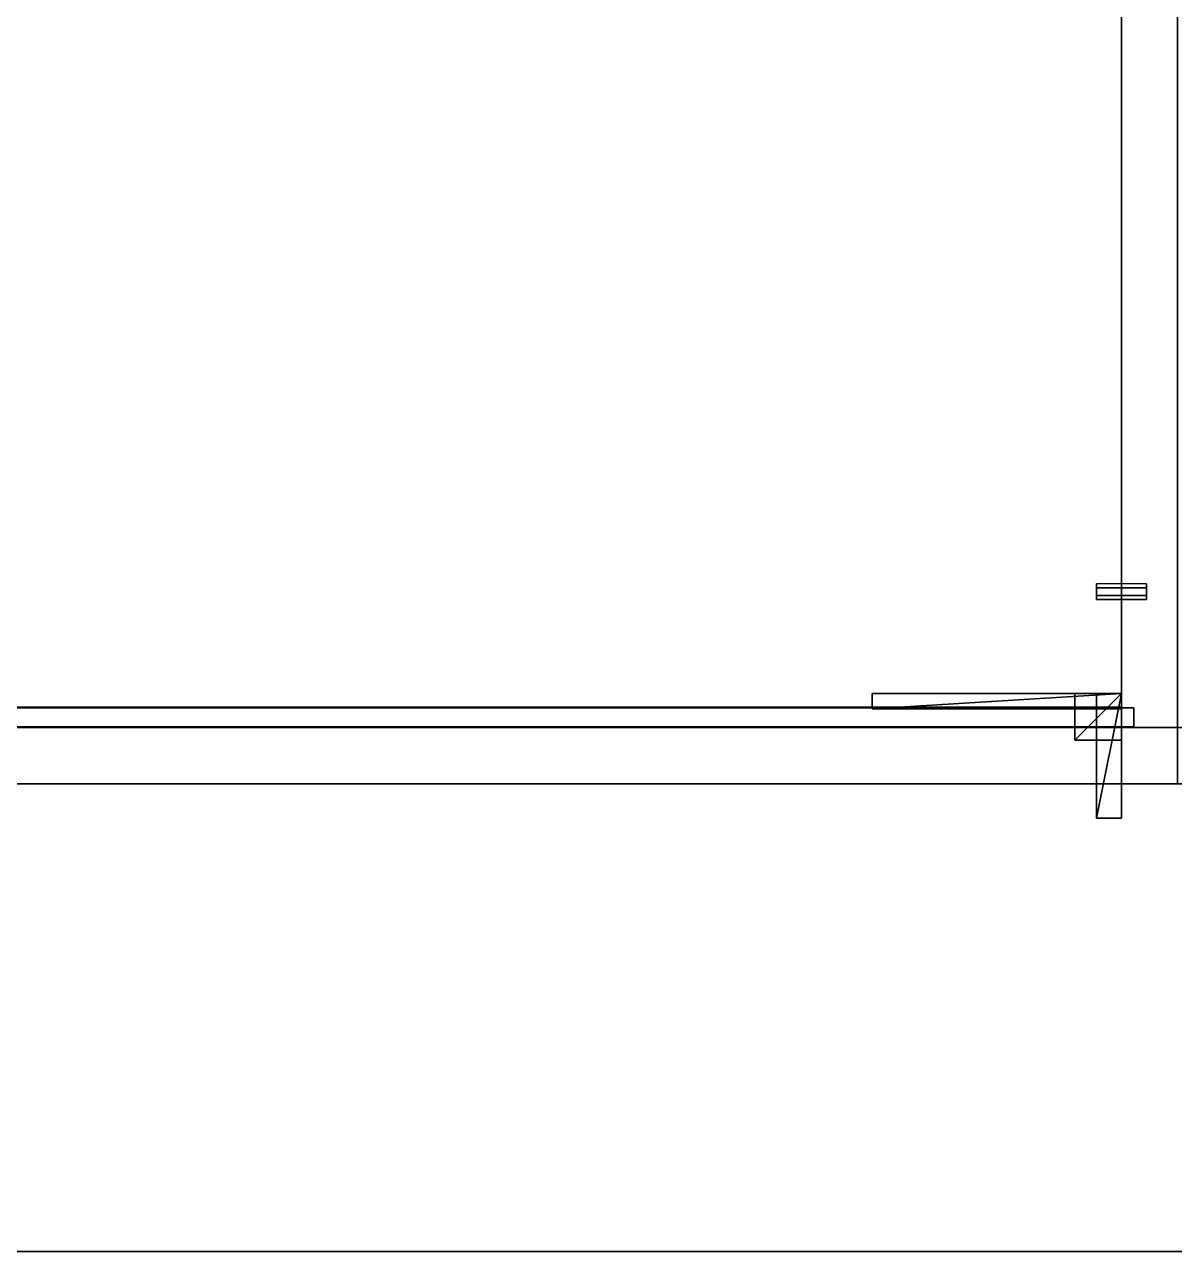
# Model space of a CAD drawing. Extents: x 0 to 4068, y -150 to 4325.
# Drawn here: x 1751 to 2120, y -150 to 243.5 of the extents above; entities that cross this region are included whole.
import ezdxf

# ---------------------------------------------------------------- set-up
doc = ezdxf.new("R2010")
doc.units = 0
for name, color, linetype in [('LAYER0', 7, 'CONTINUOUS'), ('LAYER152', 7, 'CONTINUOUS'), ('LAYER153', 7, 'CONTINUOUS'), ('LAYER154', 7, 'CONTINUOUS'), ('LAYER155', 7, 'CONTINUOUS'), ('LAYER156', 7, 'CONTINUOUS'), ('LAYER158', 2, 'CONTINUOUS'), ('LAYER159', 7, 'CONTINUOUS'), ('LAYER160', 253, 'CONTINUOUS'), ('LAYER161', 253, 'CONTINUOUS'), ('LAYER162', 253, 'CONTINUOUS'), ('LAYER163', 253, 'CONTINUOUS'), ('LAYER164', 253, 'CONTINUOUS'), ('LAYER165', 253, 'CONTINUOUS'), ('LAYER182', 7, 'CONTINUOUS'), ('LAYER184', 254, 'CONTINUOUS'), ('LAYER309', 7, 'CONTINUOUS'), ('LAYER310', 2, 'CONTINUOUS'), ('LAYER311', 7, 'CONTINUOUS'), ('LAYER312', 253, 'CONTINUOUS'), ('LAYER313', 253, 'CONTINUOUS'), ('LAYER314', 253, 'CONTINUOUS'), ('LAYER315', 253, 'CONTINUOUS'), ('LAYER316', 253, 'CONTINUOUS'), ('LAYER317', 253, 'CONTINUOUS'), ('LAYER318', 7, 'CONTINUOUS'), ('LAYER320', 7, 'CONTINUOUS'), ('LAYER322', 7, 'CONTINUOUS'), ('LAYER339', 7, 'CONTINUOUS'), ('LAYER341', 254, 'CONTINUOUS'), ('LAYER354', 45, 'CONTINUOUS'), ('LAYER356', 45, 'CONTINUOUS'), ('LAYER360', 45, 'CONTINUOUS'), ('LAYER4', 7, 'CONTINUOUS')]:
    doc.layers.add(name, color=color, linetype=linetype)

msp = doc.modelspace()

# ---------------------------------------------------------------- linework, layer by layer
at = {"layer": 'LAYER0', "invisible_edges": 1}
for points in [[(4068, 4325, -5), (0, -150, -5), (0, 4325, -5), (4068, 4325, -5)], [(0, -150, -5), (4068, 4325, -5), (4068, -150, -5), (0, -150, -5)], [(4068, -150), (0, 4325), (0, -150), (4068, -150)], [(0, 4325), (4068, -150), (4068, 4325), (0, 4325)], [(4068, -150), (0, -150, -5), (4068, -150, -5), (4068, -150)], [(0, -150, -5), (4068, -150), (0, -150), (0, -150, -5)]]:
    msp.add_3dface(points, dxfattribs=at)
at = {"layer": 'LAYER152', "invisible_edges": 1}
for points in [[(1197, 18, 2221), (2103, 0, 2221), (1197, 0, 2221), (1197, 18, 2221)], [(2103, 0, 2221), (1197, 18, 2221), (2103, 18, 2221), (2103, 0, 2221)], [(2103, 18, 2341), (1197, 0, 2341), (2103, 0, 2341), (2103, 18, 2341)], [(1197, 0, 2341), (2103, 18, 2341), (1197, 18, 2341), (1197, 0, 2341)], [(1197, 18, 2221), (2103, 18, 2341), (2103, 18, 2221), (1197, 18, 2221)], [(2103, 18, 2341), (1197, 18, 2221), (1197, 18, 2341), (2103, 18, 2341)], [(2103, 18, 2341), (2103, 0, 2221), (2103, 18, 2221), (2103, 18, 2341)], [(2103, 0, 2221), (2103, 18, 2341), (2103, 0, 2341), (2103, 0, 2221)], [(1197, 0, 2341), (2103, 0, 2221), (2103, 0, 2341), (1197, 0, 2341)], [(2103, 0, 2221), (1197, 0, 2341), (1197, 0, 2221), (2103, 0, 2221)]]:
    msp.add_3dface(points, dxfattribs=at)
at = {"layer": 'LAYER153', "invisible_edges": 1}
for points in [[(2103, 0, 2359), (1197, 400, 2359), (1197, 0, 2359), (2103, 0, 2359)], [(1197, 400, 2359), (2103, 0, 2359), (2103, 400, 2359), (1197, 400, 2359)], [(2103, 400, 2341), (1197, 0, 2341), (1197, 400, 2341), (2103, 400, 2341)], [(1197, 0, 2341), (2103, 400, 2341), (2103, 0, 2341), (1197, 0, 2341)], [(2103, 0, 2359), (2103, 400, 2341), (2103, 400, 2359), (2103, 0, 2359)], [(2103, 400, 2341), (2103, 0, 2359), (2103, 0, 2341), (2103, 400, 2341)], [(1197, 0, 2341), (2103, 0, 2359), (1197, 0, 2359), (1197, 0, 2341)], [(2103, 0, 2359), (1197, 0, 2341), (2103, 0, 2341), (2103, 0, 2359)]]:
    msp.add_3dface(points, dxfattribs=at)
at = {"layer": 'LAYER154', "invisible_edges": 1}
for points in [[(1197, 0, 1701), (2103, 400, 1701), (2103, 0, 1701), (1197, 0, 1701)], [(2103, 400, 1701), (1197, 0, 1701), (1197, 400, 1701), (2103, 400, 1701)], [(1197, 400, 1719), (2103, 0, 1719), (2103, 400, 1719), (1197, 400, 1719)], [(2103, 0, 1719), (1197, 400, 1719), (1197, 0, 1719), (2103, 0, 1719)], [(2103, 0, 1719), (2103, 400, 1701), (2103, 400, 1719), (2103, 0, 1719)], [(2103, 400, 1701), (2103, 0, 1719), (2103, 0, 1701), (2103, 400, 1701)], [(2103, 0, 1719), (1197, 0, 1701), (2103, 0, 1701), (2103, 0, 1719)], [(1197, 0, 1701), (2103, 0, 1719), (1197, 0, 1719), (1197, 0, 1701)]]:
    msp.add_3dface(points, dxfattribs=at)
at = {"layer": 'LAYER155', "invisible_edges": 1}
for points in [[(2107, 24.3, 2345), (1193, 18.3, 2345), (2107, 18.3, 2345), (2107, 24.3, 2345)], [(1193, 18.3, 2345), (2107, 24.3, 2345), (1193, 24.3, 2345), (1193, 18.3, 2345)], [(1193, 24.3, 1715), (2107, 18.3, 1715), (1193, 18.3, 1715), (1193, 24.3, 1715)], [(2107, 18.3, 1715), (1193, 24.3, 1715), (2107, 24.3, 1715), (2107, 18.3, 1715)], [(2107, 24.3, 2345), (1193, 24.3, 1715), (1193, 24.3, 2345), (2107, 24.3, 2345)], [(1193, 24.3, 1715), (2107, 24.3, 2345), (2107, 24.3, 1715), (1193, 24.3, 1715)], [(2107, 18.3, 1715), (2107, 24.3, 2345), (2107, 18.3, 2345), (2107, 18.3, 1715)], [(2107, 24.3, 2345), (2107, 18.3, 1715), (2107, 24.3, 1715), (2107, 24.3, 2345)], [(2107, 18.3, 1715), (1193, 18.3, 2345), (1193, 18.3, 1715), (2107, 18.3, 1715)], [(1193, 18.3, 2345), (2107, 18.3, 1715), (2107, 18.3, 2345), (1193, 18.3, 2345)]]:
    msp.add_3dface(points, dxfattribs=at)
at = {"layer": 'LAYER156', "invisible_edges": 1}
for points in [[(2103, 0, 2360), (2103, 400, 1700), (2103, 0, 1700), (2103, 0, 2360)], [(2103, 400, 1700), (2103, 0, 2360), (2103, 400, 2360), (2103, 400, 1700)], [(2121, 0, 1700), (2103, 400, 1700), (2121, 400, 1700), (2121, 0, 1700)], [(2103, 400, 1700), (2121, 0, 1700), (2103, 0, 1700), (2103, 400, 1700)], [(2103, 0, 2360), (2121, 400, 2360), (2103, 400, 2360), (2103, 0, 2360)], [(2121, 400, 2360), (2103, 0, 2360), (2121, 0, 2360), (2121, 400, 2360)], [(2121, 0, 1700), (2103, 0, 2360), (2103, 0, 1700), (2121, 0, 1700)], [(2103, 0, 2360), (2121, 0, 1700), (2121, 0, 2360), (2103, 0, 2360)]]:
    msp.add_3dface(points, dxfattribs=at)
at = {"layer": 'LAYER158'}
for points in [[(2023, 29, 2295), (2023, 24, 2295), (2023, 29, 2318), (2023, 29, 2295)], [(2023, 29, 2318), (2023, 24, 2295), (2023, 24, 2318), (2023, 29, 2318)], [(2023, 29, 2318), (2023, 24, 2318), (2103, 29, 2318), (2023, 29, 2318)], [(2103, 29, 2318), (2023, 24, 2318), (2103, 24, 2318), (2103, 29, 2318)], [(2023, 29, 2318), (2103, 29, 2318), (2023, 29, 2295), (2023, 29, 2318)], [(2023, 29, 2295), (2103, 29, 2318), (2103, 29, 2295), (2023, 29, 2295)], [(2023, 29, 2295), (2103, 29, 2295), (2023, 24, 2295), (2023, 29, 2295)], [(2023, 24, 2295), (2103, 29, 2295), (2103, 24, 2295), (2023, 24, 2295)], [(2103, 29, 2318), (2103, 24, 2318), (2103, 29, 2295), (2103, 29, 2318)], [(2103, 29, 2295), (2103, 24, 2318), (2103, 24, 2295), (2103, 29, 2295)], [(2023, 24, 2295), (2103, 24, 2295), (2023, 24, 2318), (2023, 24, 2295)], [(2023, 24, 2318), (2103, 24, 2295), (2103, 24, 2318), (2023, 24, 2318)]]:
    msp.add_3dface(points, dxfattribs=at)
at = {"layer": 'LAYER159', "invisible_edges": 1}
for points in [[(2103, 29, 2295), (2023, 29, 2318), (2103, 29, 2318), (2103, 29, 2295)], [(2023, 29, 2318), (2103, 29, 2295), (2023, 29, 2295), (2023, 29, 2318)], [(2103, 24, 2318), (2023, 29, 2318), (2023, 24, 2318), (2103, 24, 2318)], [(2023, 29, 2318), (2103, 24, 2318), (2103, 29, 2318), (2023, 29, 2318)], [(2023, 24, 2295), (2023, 29, 2318), (2023, 29, 2295), (2023, 24, 2295)], [(2023, 29, 2318), (2023, 24, 2295), (2023, 24, 2318), (2023, 29, 2318)], [(2103, 29, 2295), (2023, 24, 2295), (2023, 29, 2295), (2103, 29, 2295)], [(2023, 24, 2295), (2103, 29, 2295), (2103, 24, 2295), (2023, 24, 2295)], [(2103, 24, 2318), (2103, 29, 2295), (2103, 29, 2318), (2103, 24, 2318)], [(2103, 29, 2295), (2103, 24, 2318), (2103, 24, 2295), (2103, 29, 2295)], [(2023, 24, 2295), (2103, 24, 2318), (2023, 24, 2318), (2023, 24, 2295)], [(2103, 24, 2318), (2023, 24, 2295), (2103, 24, 2295), (2103, 24, 2318)]]:
    msp.add_3dface(points, dxfattribs=at)
at = {"layer": 'LAYER160'}
for points in [[(2088, 29, 2303), (2088, 14, 2303), (2088, 29, 2318), (2088, 29, 2303)], [(2088, 29, 2318), (2088, 14, 2303), (2088, 14, 2318), (2088, 29, 2318)], [(2088, 29, 2318), (2088, 14, 2318), (2103, 29, 2318), (2088, 29, 2318)], [(2103, 29, 2318), (2088, 14, 2318), (2103, 14, 2318), (2103, 29, 2318)], [(2088, 29, 2318), (2103, 29, 2318), (2088, 29, 2303), (2088, 29, 2318)], [(2088, 29, 2303), (2103, 29, 2318), (2103, 29, 2303), (2088, 29, 2303)], [(2088, 29, 2303), (2103, 29, 2303), (2088, 14, 2303), (2088, 29, 2303)], [(2088, 14, 2303), (2103, 29, 2303), (2103, 14, 2303), (2088, 14, 2303)], [(2103, 29, 2318), (2103, 14, 2318), (2103, 29, 2303), (2103, 29, 2318)], [(2103, 29, 2303), (2103, 14, 2318), (2103, 14, 2303), (2103, 29, 2303)], [(2088, 14, 2303), (2103, 14, 2303), (2088, 14, 2318), (2088, 14, 2303)], [(2088, 14, 2318), (2103, 14, 2303), (2103, 14, 2318), (2088, 14, 2318)]]:
    msp.add_3dface(points, dxfattribs=at)
at = {"layer": 'LAYER161'}
for points in [[(2088, 29, 2303), (2088, 14, 2303), (2088, 29, 2318), (2088, 29, 2303)], [(2088, 29, 2318), (2088, 14, 2303), (2088, 14, 2318), (2088, 29, 2318)], [(2088, 29, 2318), (2088, 14, 2318), (2103, 29, 2318), (2088, 29, 2318)], [(2103, 29, 2318), (2088, 14, 2318), (2103, 14, 2318), (2103, 29, 2318)], [(2088, 29, 2318), (2103, 29, 2318), (2088, 29, 2303), (2088, 29, 2318)], [(2088, 29, 2303), (2103, 29, 2318), (2103, 29, 2303), (2088, 29, 2303)], [(2088, 29, 2303), (2103, 29, 2303), (2088, 14, 2303), (2088, 29, 2303)], [(2088, 14, 2303), (2103, 29, 2303), (2103, 14, 2303), (2088, 14, 2303)], [(2103, 29, 2318), (2103, 14, 2318), (2103, 29, 2303), (2103, 29, 2318)], [(2103, 29, 2303), (2103, 14, 2318), (2103, 14, 2303), (2103, 29, 2303)], [(2088, 14, 2303), (2103, 14, 2303), (2088, 14, 2318), (2088, 14, 2303)], [(2088, 14, 2318), (2103, 14, 2303), (2103, 14, 2318), (2088, 14, 2318)]]:
    msp.add_3dface(points, dxfattribs=at)
at = {"layer": 'LAYER162'}
for points in [[(2088, 29, 2303), (2088, 14, 2303), (2088, 29, 2318), (2088, 29, 2303)], [(2088, 29, 2318), (2088, 14, 2303), (2088, 14, 2318), (2088, 29, 2318)], [(2088, 29, 2318), (2088, 14, 2318), (2103, 29, 2318), (2088, 29, 2318)], [(2103, 29, 2318), (2088, 14, 2318), (2103, 14, 2318), (2103, 29, 2318)], [(2088, 29, 2318), (2103, 29, 2318), (2088, 29, 2303), (2088, 29, 2318)], [(2088, 29, 2303), (2103, 29, 2318), (2103, 29, 2303), (2088, 29, 2303)], [(2088, 29, 2303), (2103, 29, 2303), (2088, 14, 2303), (2088, 29, 2303)], [(2088, 14, 2303), (2103, 29, 2303), (2103, 14, 2303), (2088, 14, 2303)], [(2103, 29, 2318), (2103, 14, 2318), (2103, 29, 2303), (2103, 29, 2318)], [(2103, 29, 2303), (2103, 14, 2318), (2103, 14, 2303), (2103, 29, 2303)], [(2088, 14, 2303), (2103, 14, 2303), (2088, 14, 2318), (2088, 14, 2303)], [(2088, 14, 2318), (2103, 14, 2303), (2103, 14, 2318), (2088, 14, 2318)]]:
    msp.add_3dface(points, dxfattribs=at)
at = {"layer": 'LAYER163'}
for points in [[(2088, 29, 2303), (2088, 14, 2303), (2088, 29, 2318), (2088, 29, 2303)], [(2088, 29, 2318), (2088, 14, 2303), (2088, 14, 2318), (2088, 29, 2318)], [(2088, 29, 2318), (2088, 14, 2318), (2103, 29, 2318), (2088, 29, 2318)], [(2103, 29, 2318), (2088, 14, 2318), (2103, 14, 2318), (2103, 29, 2318)], [(2088, 29, 2318), (2103, 29, 2318), (2088, 29, 2303), (2088, 29, 2318)], [(2088, 29, 2303), (2103, 29, 2318), (2103, 29, 2303), (2088, 29, 2303)], [(2088, 29, 2303), (2103, 29, 2303), (2088, 14, 2303), (2088, 29, 2303)], [(2088, 14, 2303), (2103, 29, 2303), (2103, 14, 2303), (2088, 14, 2303)], [(2103, 29, 2318), (2103, 14, 2318), (2103, 29, 2303), (2103, 29, 2318)], [(2103, 29, 2303), (2103, 14, 2318), (2103, 14, 2303), (2103, 29, 2303)], [(2088, 14, 2303), (2103, 14, 2303), (2088, 14, 2318), (2088, 14, 2303)], [(2088, 14, 2318), (2103, 14, 2303), (2103, 14, 2318), (2088, 14, 2318)]]:
    msp.add_3dface(points, dxfattribs=at)
at = {"layer": 'LAYER164'}
for points in [[(2095, 29, 2310), (2095, -11, 2310), (2095, 29, 2318), (2095, 29, 2310)], [(2095, 29, 2318), (2095, -11, 2310), (2095, -11, 2318), (2095, 29, 2318)], [(2095, 29, 2318), (2095, -11, 2318), (2103, 29, 2318), (2095, 29, 2318)], [(2103, 29, 2318), (2095, -11, 2318), (2103, -11, 2318), (2103, 29, 2318)], [(2095, 29, 2318), (2103, 29, 2318), (2095, 29, 2310), (2095, 29, 2318)], [(2095, 29, 2310), (2103, 29, 2318), (2103, 29, 2310), (2095, 29, 2310)], [(2095, 29, 2310), (2103, 29, 2310), (2095, -11, 2310), (2095, 29, 2310)], [(2095, -11, 2310), (2103, 29, 2310), (2103, -11, 2310), (2095, -11, 2310)], [(2103, 29, 2318), (2103, -11, 2318), (2103, 29, 2310), (2103, 29, 2318)], [(2103, 29, 2310), (2103, -11, 2318), (2103, -11, 2310), (2103, 29, 2310)], [(2095, -11, 2310), (2103, -11, 2310), (2095, -11, 2318), (2095, -11, 2310)], [(2095, -11, 2318), (2103, -11, 2310), (2103, -11, 2318), (2095, -11, 2318)]]:
    msp.add_3dface(points, dxfattribs=at)
at = {"layer": 'LAYER165'}
for points in [[(2023, 29, 2302), (2023, 24, 2302), (2023, 29, 2318), (2023, 29, 2302)], [(2023, 29, 2318), (2023, 24, 2302), (2023, 24, 2318), (2023, 29, 2318)], [(2023, 29, 2318), (2023, 24, 2318), (2103, 29, 2318), (2023, 29, 2318)], [(2103, 29, 2318), (2023, 24, 2318), (2103, 24, 2318), (2103, 29, 2318)], [(2023, 29, 2318), (2103, 29, 2318), (2023, 29, 2302), (2023, 29, 2318)], [(2023, 29, 2302), (2103, 29, 2318), (2103, 29, 2302), (2023, 29, 2302)], [(2023, 29, 2302), (2103, 29, 2302), (2023, 24, 2302), (2023, 29, 2302)], [(2023, 24, 2302), (2103, 29, 2302), (2103, 24, 2302), (2023, 24, 2302)], [(2103, 29, 2318), (2103, 24, 2318), (2103, 29, 2302), (2103, 29, 2318)], [(2103, 29, 2302), (2103, 24, 2318), (2103, 24, 2302), (2103, 29, 2302)], [(2023, 24, 2302), (2103, 24, 2302), (2023, 24, 2318), (2023, 24, 2302)], [(2023, 24, 2318), (2103, 24, 2302), (2103, 24, 2318), (2023, 24, 2318)]]:
    msp.add_3dface(points, dxfattribs=at)
at = {"layer": 'LAYER182', "invisible_edges": 1}
for points in [[(1197, 24.6, 2021), (2103, 380, 2021), (2103, 24.6, 2021), (1197, 24.6, 2021)], [(2103, 380, 2021), (1197, 24.6, 2021), (1197, 380, 2021), (2103, 380, 2021)], [(1197, 380, 2039), (2103, 24.6, 2039), (2103, 380, 2039), (1197, 380, 2039)], [(2103, 24.6, 2039), (1197, 380, 2039), (1197, 24.6, 2039), (2103, 24.6, 2039)], [(2103, 24.6, 2039), (2103, 380, 2021), (2103, 380, 2039), (2103, 24.6, 2039)], [(2103, 380, 2021), (2103, 24.6, 2039), (2103, 24.6, 2021), (2103, 380, 2021)], [(2103, 24.6, 2039), (1197, 24.6, 2021), (2103, 24.6, 2021), (2103, 24.6, 2039)], [(1197, 24.6, 2021), (2103, 24.6, 2039), (1197, 24.6, 2039), (1197, 24.6, 2021)]]:
    msp.add_3dface(points, dxfattribs=at)
at = {"layer": 'LAYER184'}
for points in [[(2095, 64.1, 2018.5), (2095, 59.1, 2018.5), (2095, 60.35, 2020.665), (2095, 62.85, 2020.665)], [(2095, 64.1, 2018.5), (2095, 62.85, 2016.335), (2095, 60.35, 2016.335), (2095, 59.1, 2018.5)], [(2102.95, 58.6, 2018.5), (2102.95, 64.6, 2018.5), (2102.95, 63.1, 2021.098), (2102.95, 60.1, 2021.098)], [(2102.95, 58.6, 2018.5), (2102.95, 64.6, 2018.5), (2102.95, 63.1, 2015.902), (2102.95, 60.1, 2015.902)], [(2103.05, 58.6, 2018.5), (2103.05, 64.6, 2018.5), (2103.05, 63.1, 2021.098), (2103.05, 60.1, 2021.098)], [(2103.05, 58.6, 2018.5), (2103.05, 64.6, 2018.5), (2103.05, 63.1, 2015.902), (2103.05, 60.1, 2015.902)], [(2111, 64.1, 2018.5), (2111, 59.1, 2018.5), (2111, 60.35, 2020.665), (2111, 62.85, 2020.665)], [(2111, 64.1, 2018.5), (2111, 62.85, 2016.335), (2111, 60.35, 2016.335), (2111, 59.1, 2018.5)]]:
    msp.add_3dface(points, dxfattribs=at)
at = {"layer": 'LAYER309', "invisible_edges": 1}
for points in [[(1197, 0, 151), (2103, 400, 151), (2103, 0, 151), (1197, 0, 151)], [(2103, 400, 151), (1197, 0, 151), (1197, 400, 151), (2103, 400, 151)], [(1197, 400, 169), (2103, 0, 169), (2103, 400, 169), (1197, 400, 169)], [(2103, 0, 169), (1197, 400, 169), (1197, 0, 169), (2103, 0, 169)], [(2103, 0, 169), (2103, 400, 151), (2103, 400, 169), (2103, 0, 169)], [(2103, 400, 151), (2103, 0, 169), (2103, 0, 151), (2103, 400, 151)], [(2103, 0, 169), (1197, 0, 151), (2103, 0, 151), (2103, 0, 169)], [(1197, 0, 151), (2103, 0, 169), (1197, 0, 169), (1197, 0, 151)]]:
    msp.add_3dface(points, dxfattribs=at)
at = {"layer": 'LAYER310'}
for points in [[(2023, 29, 811), (2023, 24, 811), (2023, 29, 834), (2023, 29, 811)], [(2023, 29, 834), (2023, 24, 811), (2023, 24, 834), (2023, 29, 834)], [(2023, 29, 834), (2023, 24, 834), (2103, 29, 834), (2023, 29, 834)], [(2103, 29, 834), (2023, 24, 834), (2103, 24, 834), (2103, 29, 834)], [(2023, 29, 834), (2103, 29, 834), (2023, 29, 811), (2023, 29, 834)], [(2023, 29, 811), (2103, 29, 834), (2103, 29, 811), (2023, 29, 811)], [(2023, 29, 811), (2103, 29, 811), (2023, 24, 811), (2023, 29, 811)], [(2023, 24, 811), (2103, 29, 811), (2103, 24, 811), (2023, 24, 811)], [(2103, 29, 834), (2103, 24, 834), (2103, 29, 811), (2103, 29, 834)], [(2103, 29, 811), (2103, 24, 834), (2103, 24, 811), (2103, 29, 811)], [(2023, 24, 811), (2103, 24, 811), (2023, 24, 834), (2023, 24, 811)], [(2023, 24, 834), (2103, 24, 811), (2103, 24, 834), (2023, 24, 834)]]:
    msp.add_3dface(points, dxfattribs=at)
at = {"layer": 'LAYER311', "invisible_edges": 1}
for points in [[(2103, 29, 811), (2023, 29, 834), (2103, 29, 834), (2103, 29, 811)], [(2023, 29, 834), (2103, 29, 811), (2023, 29, 811), (2023, 29, 834)], [(2103, 24, 834), (2023, 29, 834), (2023, 24, 834), (2103, 24, 834)], [(2023, 29, 834), (2103, 24, 834), (2103, 29, 834), (2023, 29, 834)], [(2023, 24, 811), (2023, 29, 834), (2023, 29, 811), (2023, 24, 811)], [(2023, 29, 834), (2023, 24, 811), (2023, 24, 834), (2023, 29, 834)], [(2103, 29, 811), (2023, 24, 811), (2023, 29, 811), (2103, 29, 811)], [(2023, 24, 811), (2103, 29, 811), (2103, 24, 811), (2023, 24, 811)], [(2103, 24, 834), (2103, 29, 811), (2103, 29, 834), (2103, 24, 834)], [(2103, 29, 811), (2103, 24, 834), (2103, 24, 811), (2103, 29, 811)], [(2023, 24, 811), (2103, 24, 834), (2023, 24, 834), (2023, 24, 811)], [(2103, 24, 834), (2023, 24, 811), (2103, 24, 811), (2103, 24, 834)]]:
    msp.add_3dface(points, dxfattribs=at)
at = {"layer": 'LAYER312'}
for points in [[(2088, 29, 819), (2088, 14, 819), (2088, 29, 834), (2088, 29, 819)], [(2088, 29, 834), (2088, 14, 819), (2088, 14, 834), (2088, 29, 834)], [(2088, 29, 834), (2088, 14, 834), (2103, 29, 834), (2088, 29, 834)], [(2103, 29, 834), (2088, 14, 834), (2103, 14, 834), (2103, 29, 834)], [(2088, 29, 834), (2103, 29, 834), (2088, 29, 819), (2088, 29, 834)], [(2088, 29, 819), (2103, 29, 834), (2103, 29, 819), (2088, 29, 819)], [(2088, 29, 819), (2103, 29, 819), (2088, 14, 819), (2088, 29, 819)], [(2088, 14, 819), (2103, 29, 819), (2103, 14, 819), (2088, 14, 819)], [(2103, 29, 834), (2103, 14, 834), (2103, 29, 819), (2103, 29, 834)], [(2103, 29, 819), (2103, 14, 834), (2103, 14, 819), (2103, 29, 819)], [(2088, 14, 819), (2103, 14, 819), (2088, 14, 834), (2088, 14, 819)], [(2088, 14, 834), (2103, 14, 819), (2103, 14, 834), (2088, 14, 834)]]:
    msp.add_3dface(points, dxfattribs=at)
at = {"layer": 'LAYER313'}
for points in [[(2088, 29, 819), (2088, 14, 819), (2088, 29, 834), (2088, 29, 819)], [(2088, 29, 834), (2088, 14, 819), (2088, 14, 834), (2088, 29, 834)], [(2088, 29, 834), (2088, 14, 834), (2103, 29, 834), (2088, 29, 834)], [(2103, 29, 834), (2088, 14, 834), (2103, 14, 834), (2103, 29, 834)], [(2088, 29, 834), (2103, 29, 834), (2088, 29, 819), (2088, 29, 834)], [(2088, 29, 819), (2103, 29, 834), (2103, 29, 819), (2088, 29, 819)], [(2088, 29, 819), (2103, 29, 819), (2088, 14, 819), (2088, 29, 819)], [(2088, 14, 819), (2103, 29, 819), (2103, 14, 819), (2088, 14, 819)], [(2103, 29, 834), (2103, 14, 834), (2103, 29, 819), (2103, 29, 834)], [(2103, 29, 819), (2103, 14, 834), (2103, 14, 819), (2103, 29, 819)], [(2088, 14, 819), (2103, 14, 819), (2088, 14, 834), (2088, 14, 819)], [(2088, 14, 834), (2103, 14, 819), (2103, 14, 834), (2088, 14, 834)]]:
    msp.add_3dface(points, dxfattribs=at)
at = {"layer": 'LAYER314'}
for points in [[(2088, 29, 819), (2088, 14, 819), (2088, 29, 834), (2088, 29, 819)], [(2088, 29, 834), (2088, 14, 819), (2088, 14, 834), (2088, 29, 834)], [(2088, 29, 834), (2088, 14, 834), (2103, 29, 834), (2088, 29, 834)], [(2103, 29, 834), (2088, 14, 834), (2103, 14, 834), (2103, 29, 834)], [(2088, 29, 834), (2103, 29, 834), (2088, 29, 819), (2088, 29, 834)], [(2088, 29, 819), (2103, 29, 834), (2103, 29, 819), (2088, 29, 819)], [(2088, 29, 819), (2103, 29, 819), (2088, 14, 819), (2088, 29, 819)], [(2088, 14, 819), (2103, 29, 819), (2103, 14, 819), (2088, 14, 819)], [(2103, 29, 834), (2103, 14, 834), (2103, 29, 819), (2103, 29, 834)], [(2103, 29, 819), (2103, 14, 834), (2103, 14, 819), (2103, 29, 819)], [(2088, 14, 819), (2103, 14, 819), (2088, 14, 834), (2088, 14, 819)], [(2088, 14, 834), (2103, 14, 819), (2103, 14, 834), (2088, 14, 834)]]:
    msp.add_3dface(points, dxfattribs=at)
at = {"layer": 'LAYER315'}
for points in [[(2088, 29, 819), (2088, 14, 819), (2088, 29, 834), (2088, 29, 819)], [(2088, 29, 834), (2088, 14, 819), (2088, 14, 834), (2088, 29, 834)], [(2088, 29, 834), (2088, 14, 834), (2103, 29, 834), (2088, 29, 834)], [(2103, 29, 834), (2088, 14, 834), (2103, 14, 834), (2103, 29, 834)], [(2088, 29, 834), (2103, 29, 834), (2088, 29, 819), (2088, 29, 834)], [(2088, 29, 819), (2103, 29, 834), (2103, 29, 819), (2088, 29, 819)], [(2088, 29, 819), (2103, 29, 819), (2088, 14, 819), (2088, 29, 819)], [(2088, 14, 819), (2103, 29, 819), (2103, 14, 819), (2088, 14, 819)], [(2103, 29, 834), (2103, 14, 834), (2103, 29, 819), (2103, 29, 834)], [(2103, 29, 819), (2103, 14, 834), (2103, 14, 819), (2103, 29, 819)], [(2088, 14, 819), (2103, 14, 819), (2088, 14, 834), (2088, 14, 819)], [(2088, 14, 834), (2103, 14, 819), (2103, 14, 834), (2088, 14, 834)]]:
    msp.add_3dface(points, dxfattribs=at)
at = {"layer": 'LAYER316'}
for points in [[(2095, 29, 826), (2095, -11, 826), (2095, 29, 834), (2095, 29, 826)], [(2095, 29, 834), (2095, -11, 826), (2095, -11, 834), (2095, 29, 834)], [(2095, 29, 834), (2095, -11, 834), (2103, 29, 834), (2095, 29, 834)], [(2103, 29, 834), (2095, -11, 834), (2103, -11, 834), (2103, 29, 834)], [(2095, 29, 834), (2103, 29, 834), (2095, 29, 826), (2095, 29, 834)], [(2095, 29, 826), (2103, 29, 834), (2103, 29, 826), (2095, 29, 826)], [(2095, 29, 826), (2103, 29, 826), (2095, -11, 826), (2095, 29, 826)], [(2095, -11, 826), (2103, 29, 826), (2103, -11, 826), (2095, -11, 826)], [(2103, 29, 834), (2103, -11, 834), (2103, 29, 826), (2103, 29, 834)], [(2103, 29, 826), (2103, -11, 834), (2103, -11, 826), (2103, 29, 826)], [(2095, -11, 826), (2103, -11, 826), (2095, -11, 834), (2095, -11, 826)], [(2095, -11, 834), (2103, -11, 826), (2103, -11, 834), (2095, -11, 834)]]:
    msp.add_3dface(points, dxfattribs=at)
at = {"layer": 'LAYER317'}
for points in [[(2023, 29, 818), (2023, 24, 818), (2023, 29, 834), (2023, 29, 818)], [(2023, 29, 834), (2023, 24, 818), (2023, 24, 834), (2023, 29, 834)], [(2023, 29, 834), (2023, 24, 834), (2103, 29, 834), (2023, 29, 834)], [(2103, 29, 834), (2023, 24, 834), (2103, 24, 834), (2103, 29, 834)], [(2023, 29, 834), (2103, 29, 834), (2023, 29, 818), (2023, 29, 834)], [(2023, 29, 818), (2103, 29, 834), (2103, 29, 818), (2023, 29, 818)], [(2023, 29, 818), (2103, 29, 818), (2023, 24, 818), (2023, 29, 818)], [(2023, 24, 818), (2103, 29, 818), (2103, 24, 818), (2023, 24, 818)], [(2103, 29, 834), (2103, 24, 834), (2103, 29, 818), (2103, 29, 834)], [(2103, 29, 818), (2103, 24, 834), (2103, 24, 818), (2103, 29, 818)], [(2023, 24, 818), (2103, 24, 818), (2023, 24, 834), (2023, 24, 818)], [(2023, 24, 834), (2103, 24, 818), (2103, 24, 834), (2023, 24, 834)]]:
    msp.add_3dface(points, dxfattribs=at)
at = {"layer": 'LAYER318', "invisible_edges": 1}
for points in [[(2103, 0, 875), (2103, 400, 150), (2103, 0, 150), (2103, 0, 875)], [(2103, 400, 150), (2103, 0, 875), (2103, 400, 875), (2103, 400, 150)], [(2121, 0, 150), (2103, 400, 150), (2121, 400, 150), (2121, 0, 150)], [(2103, 400, 150), (2121, 0, 150), (2103, 0, 150), (2103, 400, 150)], [(2103, 0, 875), (2121, 400, 875), (2103, 400, 875), (2103, 0, 875)], [(2121, 400, 875), (2103, 0, 875), (2121, 0, 875), (2121, 400, 875)], [(2121, 0, 150), (2103, 0, 875), (2103, 0, 150), (2121, 0, 150)], [(2103, 0, 875), (2121, 0, 150), (2121, 0, 875), (2103, 0, 875)]]:
    msp.add_3dface(points, dxfattribs=at)
at = {"layer": 'LAYER320', "invisible_edges": 1}
for points in [[(2107, 24.3, 874.5), (1193, 18.3, 874.5), (2107, 18.3, 874.5), (2107, 24.3, 874.5)], [(1193, 18.3, 874.5), (2107, 24.3, 874.5), (1193, 24.3, 874.5), (1193, 18.3, 874.5)], [(1193, 24.3, 165), (2107, 18.3, 165), (1193, 18.3, 165), (1193, 24.3, 165)], [(2107, 18.3, 165), (1193, 24.3, 165), (2107, 24.3, 165), (2107, 18.3, 165)], [(2107, 24.3, 874.5), (1193, 24.3, 165), (1193, 24.3, 874.5), (2107, 24.3, 874.5)], [(1193, 24.3, 165), (2107, 24.3, 874.5), (2107, 24.3, 165), (1193, 24.3, 165)], [(2107, 18.3, 165), (2107, 24.3, 874.5), (2107, 18.3, 874.5), (2107, 18.3, 165)], [(2107, 24.3, 874.5), (2107, 18.3, 165), (2107, 24.3, 165), (2107, 24.3, 874.5)], [(2107, 18.3, 165), (1193, 18.3, 874.5), (1193, 18.3, 165), (2107, 18.3, 165)], [(1193, 18.3, 874.5), (2107, 18.3, 165), (2107, 18.3, 874.5), (1193, 18.3, 874.5)]]:
    msp.add_3dface(points, dxfattribs=at)
at = {"layer": 'LAYER322', "invisible_edges": 1}
for points in [[(2103, 18, 874.5), (1197, 0, 874.5), (2103, 0, 874.5), (2103, 18, 874.5)], [(1197, 0, 874.5), (2103, 18, 874.5), (1197, 18, 874.5), (1197, 0, 874.5)], [(1197, 18, 754.5), (2103, 0, 754.5), (1197, 0, 754.5), (1197, 18, 754.5)], [(2103, 0, 754.5), (1197, 18, 754.5), (2103, 18, 754.5), (2103, 0, 754.5)], [(2103, 18, 874.5), (1197, 18, 754.5), (1197, 18, 874.5), (2103, 18, 874.5)], [(1197, 18, 754.5), (2103, 18, 874.5), (2103, 18, 754.5), (1197, 18, 754.5)], [(2103, 0, 754.5), (2103, 18, 874.5), (2103, 0, 874.5), (2103, 0, 754.5)], [(2103, 18, 874.5), (2103, 0, 754.5), (2103, 18, 754.5), (2103, 18, 874.5)], [(2103, 0, 754.5), (1197, 0, 874.5), (1197, 0, 754.5), (2103, 0, 754.5)], [(1197, 0, 874.5), (2103, 0, 754.5), (2103, 0, 874.5), (1197, 0, 874.5)]]:
    msp.add_3dface(points, dxfattribs=at)
at = {"layer": 'LAYER339', "invisible_edges": 1}
for points in [[(1197, 24.6, 503.5), (2103, 380, 503.5), (2103, 24.6, 503.5), (1197, 24.6, 503.5)], [(2103, 380, 503.5), (1197, 24.6, 503.5), (1197, 380, 503.5), (2103, 380, 503.5)], [(1197, 380, 521.5), (2103, 24.6, 521.5), (2103, 380, 521.5), (1197, 380, 521.5)], [(2103, 24.6, 521.5), (1197, 380, 521.5), (1197, 24.6, 521.5), (2103, 24.6, 521.5)], [(2103, 24.6, 521.5), (2103, 380, 503.5), (2103, 380, 521.5), (2103, 24.6, 521.5)], [(2103, 380, 503.5), (2103, 24.6, 521.5), (2103, 24.6, 503.5), (2103, 380, 503.5)], [(2103, 24.6, 521.5), (1197, 24.6, 503.5), (2103, 24.6, 503.5), (2103, 24.6, 521.5)], [(1197, 24.6, 503.5), (2103, 24.6, 521.5), (1197, 24.6, 521.5), (1197, 24.6, 503.5)]]:
    msp.add_3dface(points, dxfattribs=at)
at = {"layer": 'LAYER341'}
for points in [[(2095, 64.1, 501), (2095, 59.1, 501), (2095, 60.35, 503.165), (2095, 62.85, 503.165)], [(2095, 64.1, 501), (2095, 62.85, 498.8349), (2095, 60.35, 498.8349), (2095, 59.1, 501)], [(2102.95, 58.6, 501), (2102.95, 64.6, 501), (2102.95, 63.1, 503.5981), (2102.95, 60.1, 503.5981)], [(2102.95, 58.6, 501), (2102.95, 64.6, 501), (2102.95, 63.1, 498.4019), (2102.95, 60.1, 498.4019)], [(2103.05, 58.6, 501), (2103.05, 64.6, 501), (2103.05, 63.1, 503.5981), (2103.05, 60.1, 503.5981)], [(2103.05, 58.6, 501), (2103.05, 64.6, 501), (2103.05, 63.1, 498.4019), (2103.05, 60.1, 498.4019)], [(2111, 64.1, 501), (2111, 59.1, 501), (2111, 60.35, 503.165), (2111, 62.85, 503.165)], [(2111, 64.1, 501), (2111, 62.85, 498.8349), (2111, 60.35, 498.8349), (2111, 59.1, 501)]]:
    msp.add_3dface(points, dxfattribs=at)
at = {"layer": 'LAYER354', "invisible_edges": 1}
for points in [[(1176, 0, 875), (3495, 423, 875), (3495, 0, 875), (1176, 0, 875)], [(3495, 423, 875), (1176, 0, 875), (1176, 423, 875), (3495, 423, 875)], [(1176, 423, 893), (3495, 0, 893), (3495, 423, 893), (1176, 423, 893)], [(3495, 0, 893), (1176, 423, 893), (1176, 0, 893), (3495, 0, 893)], [(3495, 0, 893), (1176, 0, 875), (3495, 0, 875), (3495, 0, 893)], [(1176, 0, 875), (3495, 0, 893), (1176, 0, 893), (1176, 0, 875)]]:
    msp.add_3dface(points, dxfattribs=at)
at = {"layer": 'LAYER356', "invisible_edges": 1}
for points in [[(1194, 18, 893), (3495, 0, 893), (1194, 0, 893), (1194, 18, 893)], [(3495, 0, 893), (1194, 18, 893), (3495, 18, 893), (3495, 0, 893)], [(3495, 18, 1682), (1194, 0, 1682), (3495, 0, 1682), (3495, 18, 1682)], [(1194, 0, 1682), (3495, 18, 1682), (1194, 18, 1682), (1194, 0, 1682)], [(1194, 18, 893), (3495, 18, 1682), (3495, 18, 893), (1194, 18, 893)], [(3495, 18, 1682), (1194, 18, 893), (1194, 18, 1682), (3495, 18, 1682)], [(1194, 0, 1682), (3495, 0, 893), (3495, 0, 1682), (1194, 0, 1682)], [(3495, 0, 893), (1194, 0, 1682), (1194, 0, 893), (3495, 0, 893)]]:
    msp.add_3dface(points, dxfattribs=at)
at = {"layer": 'LAYER360', "invisible_edges": 1}
for points in [[(1176, 423, 1700), (3495, 0, 1700), (3495, 423, 1700), (1176, 423, 1700)], [(3495, 0, 1700), (1176, 423, 1700), (1176, 0, 1700), (3495, 0, 1700)], [(1176, 0, 1682), (3495, 423, 1682), (3495, 0, 1682), (1176, 0, 1682)], [(3495, 423, 1682), (1176, 0, 1682), (1176, 423, 1682), (3495, 423, 1682)], [(1176, 0, 1682), (3495, 0, 1700), (1176, 0, 1700), (1176, 0, 1682)], [(3495, 0, 1700), (1176, 0, 1682), (3495, 0, 1682), (3495, 0, 1700)]]:
    msp.add_3dface(points, dxfattribs=at)
at = {"layer": 'LAYER4'}
for points, invisible_edges in [([(180, 0), (4068, -150), (30, -150), (180, 0)], 1), ([(4068, -150, 2410), (180, 0, 2410), (30, -150, 2410), (4068, -150, 2410)], 1), ([(4068, -150), (180, 0), (3918, 0), (4068, -150)], 1), ([(3918, 0, 2410), (3345.5, 0, 1842.5), (180, 0, 2410), (3918, 0, 2410)], 3), ([(3285.5, 0, 1842.5), (180, 0, 2410), (3345.5, 0, 1842.5), (3285.5, 0, 1842.5)], 3), ([(3285.5, 0, 1762.5), (180, 0, 2410), (3285.5, 0, 1842.5), (3285.5, 0, 1762.5)], 3), ([(1801.5, 0, 1215.5), (180, 0, 2410), (3285.5, 0, 1762.5), (1801.5, 0, 1215.5)], 7), ([(1741.5, 0, 1215.5), (180, 0, 2410), (1801.5, 0, 1215.5), (1741.5, 0, 1215.5)], 3), ([(180, 0), (804.5, 0, 1124.5), (3918, 0), (180, 0)], 3), ([(180, 0, 2410), (4068, -150, 2410), (3918, 0, 2410), (180, 0, 2410)], 1), ([(864.5, 0, 1124.5), (3918, 0), (804.5, 0, 1124.5), (864.5, 0, 1124.5)], 3), ([(864.5, 0, 1124.5), (1741.5, 0, 1135.5), (3285.5, 0, 1132.5), (864.5, 0, 1124.5)], 7), ([(3345.5, 0, 1132.5), (864.5, 0, 1124.5), (3285.5, 0, 1132.5), (3345.5, 0, 1132.5)], 3), ([(3345.5, 0, 1132.5), (3918, 0), (864.5, 0, 1124.5), (3345.5, 0, 1132.5)], 7), ([(1801.5, 0, 1135.5), (3285.5, 0, 1132.5), (1741.5, 0, 1135.5), (1801.5, 0, 1135.5)], 3), ([(3345.5, 0, 1762.5), (1801.5, 0, 1215.5), (3285.5, 0, 1762.5), (3345.5, 0, 1762.5)], 3), ([(3345.5, 0, 1762.5), (3345.5, 0, 1212.5), (1801.5, 0, 1215.5), (3345.5, 0, 1762.5)], 7), ([(3285.5, 0, 1212.5), (1801.5, 0, 1215.5), (3345.5, 0, 1212.5), (3285.5, 0, 1212.5)], 3), ([(3285.5, 0, 1212.5), (1801.5, 0, 1135.5), (1801.5, 0, 1215.5), (3285.5, 0, 1212.5)], 5), ([(3285.5, 0, 1132.5), (1801.5, 0, 1135.5), (3285.5, 0, 1212.5), (3285.5, 0, 1132.5)], 3), ([(4068, -150, 2410), (30, -150), (4068, -150), (4068, -150, 2410)], 1), ([(30, -150), (4068, -150, 2410), (30, -150, 2410), (30, -150)], 1)]:
    msp.add_3dface(points, dxfattribs=dict(at, invisible_edges=invisible_edges))

# ---------------------------------------------------------------- meshes
at = {"layer": 'LAYER184'}
mesh = msp.add_polymesh((2, 6), dxfattribs=dict(at, n_close=True))
for k, corner in enumerate([(2095, 64.1, 2018.5), (2095, 62.85, 2020.665), (2095, 60.35, 2020.665), (2095, 59.1, 2018.5), (2095, 60.35, 2016.335), (2095, 62.85, 2016.335), (2111, 64.1, 2018.5), (2111, 62.85, 2020.665), (2111, 60.35, 2020.665), (2111, 59.1, 2018.5), (2111, 60.35, 2016.335), (2111, 62.85, 2016.335)]):
    mesh.set_mesh_vertex(divmod(k, 6), corner)
mesh = msp.add_polymesh((2, 6), dxfattribs=dict(at, n_close=True))
for k, corner in enumerate([(2102.95, 64.6, 2018.5), (2102.95, 63.1, 2021.098), (2102.95, 60.1, 2021.098), (2102.95, 58.6, 2018.5), (2102.95, 60.1, 2015.902), (2102.95, 63.1, 2015.902), (2103.05, 64.6, 2018.5), (2103.05, 63.1, 2021.098), (2103.05, 60.1, 2021.098), (2103.05, 58.6, 2018.5), (2103.05, 60.1, 2015.902), (2103.05, 63.1, 2015.902)]):
    mesh.set_mesh_vertex(divmod(k, 6), corner)
at = {"layer": 'LAYER341'}
mesh = msp.add_polymesh((2, 6), dxfattribs=dict(at, n_close=True))
for k, corner in enumerate([(2095, 64.1, 501), (2095, 62.85, 503.165), (2095, 60.35, 503.165), (2095, 59.1, 501), (2095, 60.35, 498.8349), (2095, 62.85, 498.8349), (2111, 64.1, 501), (2111, 62.85, 503.165), (2111, 60.35, 503.165), (2111, 59.1, 501), (2111, 60.35, 498.8349), (2111, 62.85, 498.8349)]):
    mesh.set_mesh_vertex(divmod(k, 6), corner)
mesh = msp.add_polymesh((2, 6), dxfattribs=dict(at, n_close=True))
for k, corner in enumerate([(2102.95, 64.6, 501), (2102.95, 63.1, 503.5981), (2102.95, 60.1, 503.5981), (2102.95, 58.6, 501), (2102.95, 60.1, 498.4019), (2102.95, 63.1, 498.4019), (2103.05, 64.6, 501), (2103.05, 63.1, 503.5981), (2103.05, 60.1, 503.5981), (2103.05, 58.6, 501), (2103.05, 60.1, 498.4019), (2103.05, 63.1, 498.4019)]):
    mesh.set_mesh_vertex(divmod(k, 6), corner)

doc.saveas('drawing.dxf')
